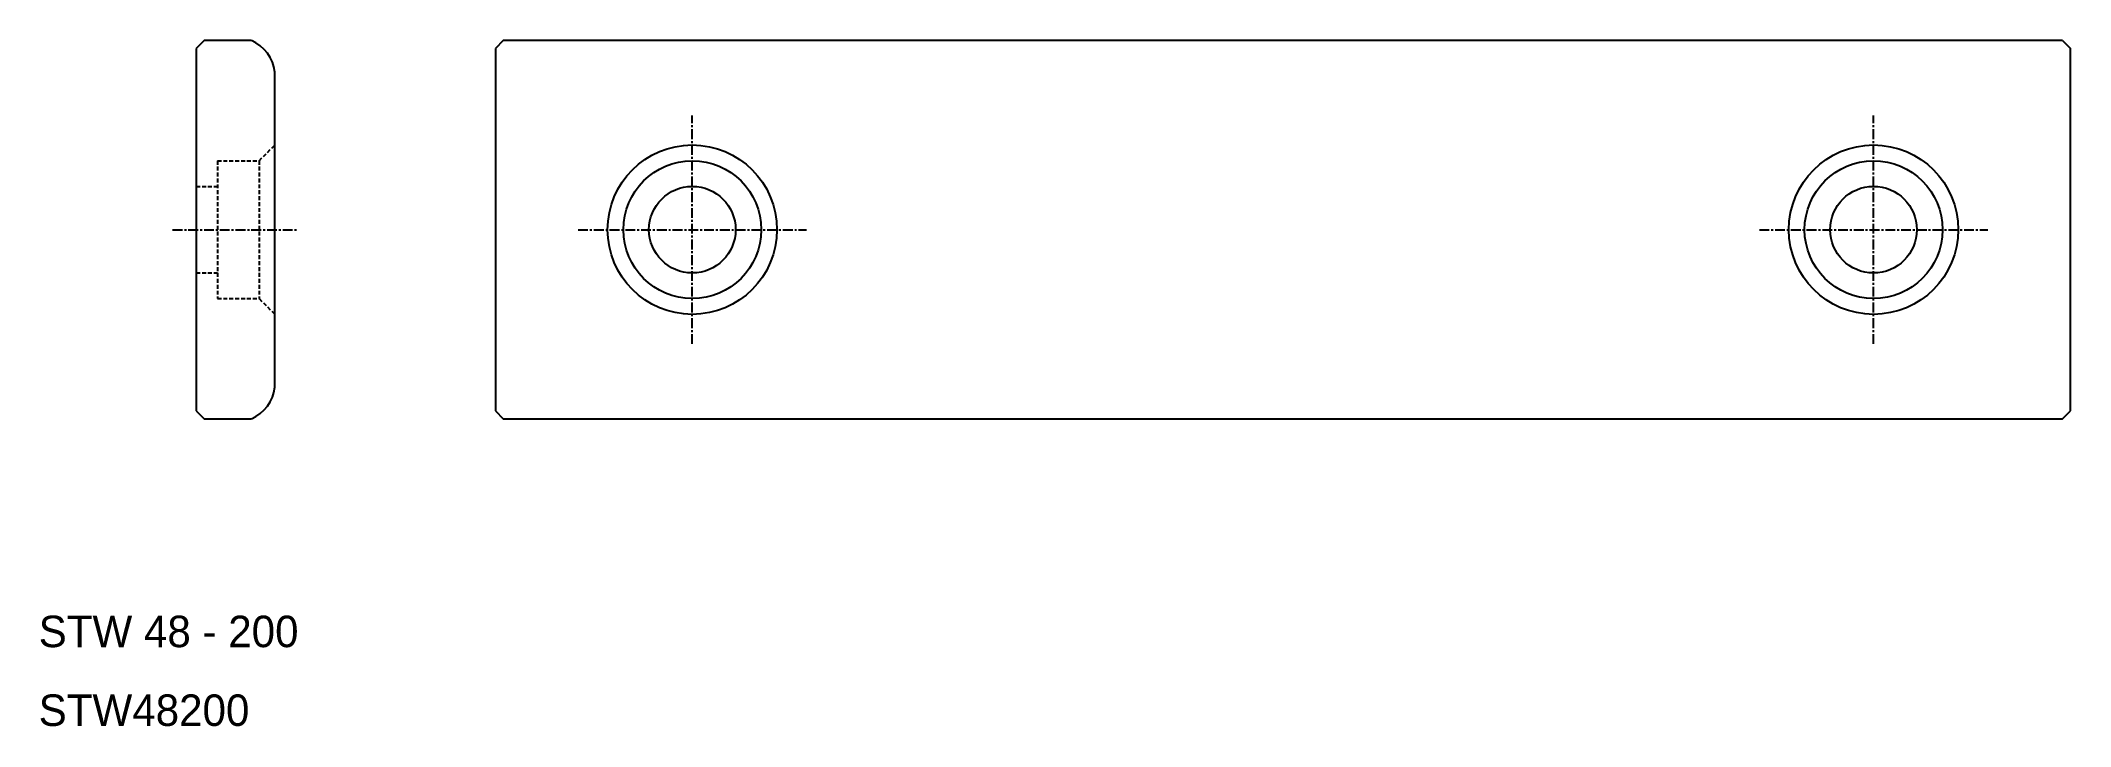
# Model space of a CAD drawing. Extents: x 10 to 268, y 10 to 97.
import ezdxf

# ---------------------------------------------------------------- set-up
doc = ezdxf.new("R2010")
doc.units = 0
doc.linetypes.add('CENTER', pattern=[2, 1.25, -0.25, 0.25, -0.25])
doc.linetypes.add('DASHED', pattern=[0.75, 0.5, -0.25])
doc.layers.get('0').update_dxf_attribs({"linetype": 'CONTINUOUS'})
doc.layers.add('CENTER', color=1, linetype='CENTER')

msp = doc.modelspace()

# ---------------------------------------------------------------- linework, layer by layer
at = {"color": 7, "linetype": 'CONTINUOUS'}
for p, q in [((31, 97), (30, 96)), ((30, 96), (30, 50)), ((37, 97), (31, 97)), ((69, 97), (68, 96)), ((68, 96), (68, 50)), ((267, 97), (69, 97)), ((267, 97), (268, 96)), ((268, 50), (268, 96)), ((40, 53), (40, 93)), ((30, 50), (31, 49)), ((31, 49), (37, 49)), ((68, 50), (69, 49)), ((69, 49), (267, 49)), ((267, 49), (268, 50))]:
    msp.add_line(p, q, dxfattribs=at)
at = {"color": 3, "linetype": 'DASHED'}
for p, q in [((38, 81.75), (40, 83.75)), ((32.7, 81.75), (32.7, 64.25)), ((32.7, 81.75), (38, 81.75)), ((38, 81.75), (38, 64.25)), ((30, 78.5), (32.7, 78.5)), ((30, 67.5), (32.7, 67.5)), ((32.7, 64.25), (38, 64.25)), ((38, 64.25), (40, 62.25))]:
    msp.add_line(p, q, dxfattribs=at)
at = {"color": 7, "linetype": 'CONTINUOUS'}
for centre, radius in [((93, 73), 10.75), ((243, 73), 10.75), ((93, 73), 8.75), ((243, 73), 8.75), ((93, 73), 5.5), ((243, 73), 5.5)]:
    msp.add_circle(centre, radius, dxfattribs=at)
for centre, start, end in [((35.04, 92.4), 6.8699, 66.8699), ((35.04, 53.6), 293.1301, 353.1301)]:
    msp.add_arc(centre, 5, start, end, dxfattribs=at)
at = {"layer": 'CENTER', "color": 1, "linetype": 'CENTER'}
for p, q in [((93, 58.5), (93, 87.5)), ((243, 58.5), (243, 87.5)), ((27, 73), (43, 73)), ((78.5, 73), (107.5, 73)), ((228.5, 73), (257.5, 73))]:
    msp.add_line(p, q, dxfattribs=at)

# ---------------------------------------------------------------- texts
at = {"color": 7, "linetype": 'CONTINUOUS'}
for s, p in [('STW 48 - 200', (10, 20)), ('STW48200', (10, 10))]:
    msp.add_text(s, height=4, dxfattribs=at).set_placement(p)

doc.saveas('drawing.dxf')
